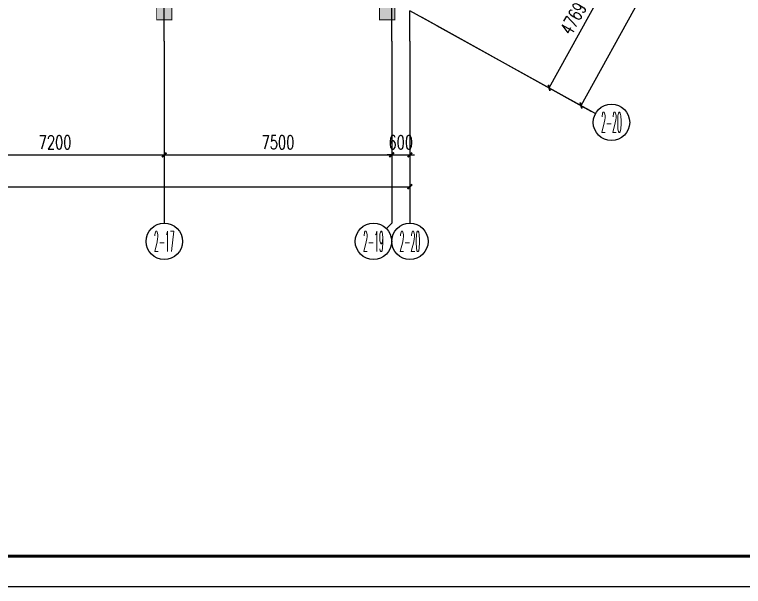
# Model space of a CAD drawing. Extents: x -6243262 to 3079315, y -2914302 to 172723.
# Drawn here: x -2622066 to -2598032, y -742442 to -723600 of the extents above; entities that cross this region are included whole.
import ezdxf
from ezdxf.enums import TextEntityAlignment as Align

# ---------------------------------------------------------------- set-up
doc = ezdxf.new("R2010")
doc.units = 0
doc.header["$LTSCALE"] = 1000
doc.linetypes.add('DOTE', pattern=[2.4200000000000004, 2, -0.2, 0.02, -0.2])
for name, color, linetype in [('0-柱网', 2, 'Continuous'), ('AXIS', 3, 'Continuous'), ('AXIS_TEXT', 7, 'Continuous'), ('DOTE', 24, 'Continuous'), ('PUB_DIM', 3, 'Continuous'), ('PUB_TITLE', 4, 'Continuous')]:
    doc.layers.add(name, color=color, linetype=linetype)
doc.styles.add('_TCH_AXIS', font='COMPLEX', dxfattribs={"bigfont": 'GBCBIG'})
doc.styles.add('_TCH_DIM_T3', font='SIMPLEX', dxfattribs={"width": 0.7058823529411765, "bigfont": 'GBCBIG'})
doc.styles.add('COMPLEX', font='COMPLEX')
doc.dimstyles.new('_TCH_ARCH&&150', dxfattribs={"dimtxt": 446.25, "dimasz": 150, "dimexe": 375, "dimexo": 450, "dimgap": 189.375, "dimtad": 1, "dimdec": 0, "dimzin": 0, "dimdsep": 46, "dimtxsty": '_TCH_DIM_T3', "dimblk": 'ARCHTICK', "dimcen": 0.09, "dimclrt": 7, "dimazin": 2, "dimtfac": 1, "dimtdec": 0, "dimtix": 1, "dimtmove": 2, "dimatfit": 3, "dimfxl": 0, "dimtolj": 1, "dimtzin": 0, "dimarcsym": 0})

# ---------------------------------------------------------------- blocks, each defined once
blk = doc.blocks.new('宿舍楼柱网1')
at = {"layer": '0-柱网'}
h = blk.add_hatch(color=0, dxfattribs=at)
h.dxf.hatch_style = 1
h.paths.add_polyline_path([(646707.8966830297, 137826.3068843717), (647207.8966830297, 137826.3068843717), (647207.8966830297, 137226.3068843717), (646707.8966830297, 137226.3068843717)])
h = blk.add_hatch(color=0, dxfattribs=at)
h.dxf.hatch_style = 1
h.paths.add_polyline_path([(654057.896683028, 137826.3068843718), (654557.896683028, 137826.3068843718), (654557.896683028, 137226.3068843718), (654057.896683028, 137226.3068843718)])
at = {"layer": '0-柱网', "color": 0, "const_width": 30}
for points in [[(646707.8966830297, 137826.3068843717), (647207.8966830297, 137826.3068843717), (647207.8966830297, 137226.3068843717), (646707.8966830297, 137226.3068843717)], [(654057.896683028, 137826.3068843718), (654557.896683028, 137826.3068843718), (654557.896683028, 137226.3068843718), (654057.896683028, 137226.3068843718)]]:
    blk.add_lwpolyline(points, close=True, dxfattribs=at)
blk = doc.blocks.new('_ArchTick')
at = {"color": 0, "linetype": 'ByBlock', "const_width": 0.4}
blk.add_lwpolyline([(-0.5, -0.5), (0.5, 0.5)], dxfattribs=at)
blk = doc.blocks.new('*D1193')
at = {"layer": 'Defpoints', "color": 0, "transparency": 16777216}
for p in [(-2604412.157581098, -715127.299583048), (-2598768.725167579, -718250.4663403638), (-2609030.555395543, -723472.552318436)]:
    blk.add_point(p, dxfattribs=at)
at = {"layer": 'PUB_DIM', "color": 0, "lineweight": -2, "transparency": 16777216}
for p, q in [((-2604018.429738294, -715345.1949382096), (-2598440.61863191, -718432.0458029985)), ((-2603387.122982024, -726595.7190757518), (-2598768.725167579, -718250.4663403638)), ((-2608636.827552739, -723690.4476735976), (-2603059.016446354, -726777.2985383865))]:
    blk.add_line(p, q, dxfattribs=at)
at = {"layer": 'PUB_DIM', "color": 0, "lineweight": -2, "transparency": 16777216, "xscale": 150, "yscale": 150, "zscale": 150}
for p, rotation in [((-2598768.725167579, -718250.4663403638), 61.03914883811179), ((-2603387.122982024, -726595.7190757518), 241.0391488381118)]:
    blk.add_blockref('_ArchTick', p, dxfattribs=dict(at, rotation=rotation))
at = {"layer": 'PUB_DIM', "color": 7, "transparency": 16777216, "insert": (-2601438.841264038, -722223.3552991595), "char_height": 446.25, "attachment_point": 5, "rotation": 61.03914883811179, "style": '_TCH_DIM_T3'}
blk.add_mtext('\\A1;9538', dxfattribs=at)
blk = doc.blocks.new('*D1194')
at = {"layer": 'Defpoints', "color": 0, "transparency": 16777216}
for p in [(-2606721.356907531, -719299.9267082169), (-2602127.86540815, -721842.0391850922), (-2609030.555395543, -723472.5523184361)]:
    blk.add_point(p, dxfattribs=at)
at = {"layer": 'PUB_DIM', "color": 0, "lineweight": -2, "transparency": 16777216}
for p, q in [((-2606327.629064726, -719517.8220633778), (-2601799.75887248, -722023.6186477263)), ((-2604437.063896163, -726014.6647953113), (-2602127.86540815, -721842.0391850922)), ((-2608636.827552739, -723690.447673597), (-2604108.957360493, -726196.2442579453))]:
    blk.add_line(p, q, dxfattribs=at)
at = {"layer": 'PUB_DIM', "color": 0, "lineweight": -2, "transparency": 16777216, "xscale": 150, "yscale": 150, "zscale": 150}
for p, rotation in [((-2602127.86540815, -721842.0391850922), 61.03914883822821), ((-2604437.063896163, -726014.6647953113), 241.0391488382282)]:
    blk.add_blockref('_ArchTick', p, dxfattribs=dict(at, rotation=rotation))
at = {"layer": 'PUB_DIM', "color": 7, "transparency": 16777216, "insert": (-2603643.381841394, -723728.6145813041), "char_height": 446.25, "attachment_point": 5, "rotation": 61.039148838228215, "style": '_TCH_DIM_T3'}
blk.add_mtext('\\A1;4769', dxfattribs=at)
blk = doc.blocks.new('*D1209')
at = {"layer": 'AXIS', "color": 0, "lineweight": -2, "transparency": 16777216}
for p, q in [((-2624330.555395543, -724922.552318427), (-2624330.555395543, -728597.552318427)), ((-2617130.555395543, -724922.552318427), (-2617130.555395543, -728597.552318427)), ((-2624330.555395543, -728222.552318427), (-2617130.555395543, -728222.552318427))]:
    blk.add_line(p, q, dxfattribs=at)
at = {"layer": 'Defpoints', "color": 0, "transparency": 16777216}
for p in [(-2624330.555395543, -724472.552318427), (-2617130.555395543, -724472.552318427), (-2617130.555395543, -728222.552318427)]:
    blk.add_point(p, dxfattribs=at)
at = {"layer": 'AXIS', "color": 0, "lineweight": -2, "transparency": 16777216, "xscale": 150, "yscale": 150, "zscale": 150, "rotation": 180}
blk.add_blockref('_ArchTick', (-2624330.555395543, -728222.552318427), dxfattribs=at)
at = {"layer": 'AXIS', "color": 0, "lineweight": -2, "transparency": 16777216, "xscale": 150, "yscale": 150, "zscale": 150}
blk.add_blockref('_ArchTick', (-2617130.555395543, -728222.552318427), dxfattribs=at)
at = {"layer": 'AXIS', "color": 7, "transparency": 16777216, "insert": (-2620730.555395543, -727810.052318427), "char_height": 446.25, "attachment_point": 5, "style": '_TCH_DIM_T3'}
blk.add_mtext('\\A1;7200', dxfattribs=at)
blk = doc.blocks.new('*D1210')
at = {"layer": 'AXIS', "color": 0, "lineweight": -2, "transparency": 16777216}
for p, q in [((-2617130.555395543, -724922.552318427), (-2617130.555395543, -728597.552318427)), ((-2609630.555395545, -724922.552318427), (-2609630.555395545, -728597.552318427)), ((-2617130.555395543, -728222.552318427), (-2609630.555395545, -728222.552318427))]:
    blk.add_line(p, q, dxfattribs=at)
at = {"layer": 'Defpoints', "color": 0, "transparency": 16777216}
for p in [(-2617130.555395543, -724472.552318427), (-2609630.555395545, -724472.552318427), (-2609630.555395545, -728222.552318427)]:
    blk.add_point(p, dxfattribs=at)
at = {"layer": 'AXIS', "color": 0, "lineweight": -2, "transparency": 16777216, "xscale": 150, "yscale": 150, "zscale": 150, "rotation": 180}
blk.add_blockref('_ArchTick', (-2617130.555395543, -728222.552318427), dxfattribs=at)
at = {"layer": 'AXIS', "color": 0, "lineweight": -2, "transparency": 16777216, "xscale": 150, "yscale": 150, "zscale": 150}
blk.add_blockref('_ArchTick', (-2609630.555395545, -728222.552318427), dxfattribs=at)
at = {"layer": 'AXIS', "color": 7, "transparency": 16777216, "insert": (-2613380.555395544, -727810.052318427), "char_height": 446.25, "attachment_point": 5, "style": '_TCH_DIM_T3'}
blk.add_mtext('\\A1;7500', dxfattribs=at)
blk = doc.blocks.new('*D1211')
at = {"layer": 'AXIS', "color": 0, "lineweight": -2, "transparency": 16777216}
for p, q in [((-2609630.555395545, -724922.552318427), (-2609630.555395545, -728597.552318427)), ((-2609030.555395543, -724922.552318427), (-2609030.555395543, -728597.552318427)), ((-2609630.555395545, -728222.552318427), (-2609780.555395545, -728222.552318427)), ((-2609630.555395545, -728222.552318427), (-2609030.555395543, -728222.552318427)), ((-2609030.555395543, -728222.552318427), (-2608880.555395543, -728222.552318427))]:
    blk.add_line(p, q, dxfattribs=at)
at = {"layer": 'Defpoints', "color": 0, "transparency": 16777216}
for p in [(-2609630.555395545, -724472.552318427), (-2609030.555395543, -724472.552318427), (-2609030.555395543, -728222.552318427)]:
    blk.add_point(p, dxfattribs=at)
at = {"layer": 'AXIS', "color": 0, "lineweight": -2, "transparency": 16777216, "xscale": 150, "yscale": 150, "zscale": 150}
blk.add_blockref('_ArchTick', (-2609630.555395545, -728222.552318427), dxfattribs=at)
at = {"layer": 'AXIS', "color": 0, "lineweight": -2, "transparency": 16777216, "xscale": 150, "yscale": 150, "zscale": 150, "rotation": 180}
blk.add_blockref('_ArchTick', (-2609030.555395543, -728222.552318427), dxfattribs=at)
at = {"layer": 'AXIS', "color": 7, "transparency": 16777216, "insert": (-2609330.555395544, -727810.052318427), "char_height": 446.25, "attachment_point": 5, "style": '_TCH_DIM_T3'}
blk.add_mtext('\\A1;600', dxfattribs=at)
blk = doc.blocks.new('*D1212')
at = {"layer": 'AXIS', "color": 0, "lineweight": -2, "transparency": 16777216}
for p, q in [((-2683030.555395543, -725222.552318427), (-2683030.555395543, -729647.552318427)), ((-2609030.555395543, -725222.552318427), (-2609030.555395543, -729647.552318427)), ((-2683030.555395543, -729272.552318427), (-2609030.555395543, -729272.552318427))]:
    blk.add_line(p, q, dxfattribs=at)
at = {"layer": 'Defpoints', "color": 0, "transparency": 16777216}
for p in [(-2683030.555395543, -724772.552318427), (-2609030.555395543, -724772.552318427), (-2609030.555395543, -729272.552318427)]:
    blk.add_point(p, dxfattribs=at)
at = {"layer": 'AXIS', "color": 0, "lineweight": -2, "transparency": 16777216, "xscale": 150, "yscale": 150, "zscale": 150, "rotation": 180}
blk.add_blockref('_ArchTick', (-2683030.555395543, -729272.552318427), dxfattribs=at)
at = {"layer": 'AXIS', "color": 0, "lineweight": -2, "transparency": 16777216, "xscale": 150, "yscale": 150, "zscale": 150}
blk.add_blockref('_ArchTick', (-2609030.555395543, -729272.552318427), dxfattribs=at)
at = {"layer": 'AXIS', "color": 7, "transparency": 16777216, "insert": (-2646030.555395543, -728860.052318427), "char_height": 446.25, "attachment_point": 5, "style": '_TCH_DIM_T3'}
blk.add_mtext('\\A1;74000', dxfattribs=at)
blk = doc.blocks.new('_AXISO')
at = {"color": 0}
blk.add_circle((0, 0), 0.5, dxfattribs=at)
at = {"layer": 'AXIS_TEXT', "color": 0, "style": 'COMPLEX', "width": 1.041666666666667}
blk.add_attdef('A', text='', height=0.56, dxfattribs=at).set_placement((-0.25, -0.28), (0.25, -0.28), align=Align.FIT)

msp = doc.modelspace()

# ---------------------------------------------------------------- linework, layer by layer
at = {"layer": 'AXIS'}
for p, q in [((-2608151.858383393, -723958.8374543268), (-2602907.773188216, -726860.9990031692)), ((-2617130.555395555, -724472.5495580008), (-2617130.555395555, -730472.5495580008)), ((-2609630.555395543, -724472.5495580008), (-2609630.555395543, -730472.5495580008)), ((-2609030.555395543, -724472.5495580008), (-2609030.555395543, -730472.5495580008)), ((-2609806.291326831, -730648.2854892889), (-2609630.555395543, -730472.5495580008))]:
    msp.add_line(p, q, dxfattribs=at)
at = {"layer": 'DOTE', "linetype": 'DOTE'}
for p, q in [((-2617130.555395555, -724472.5495580008), (-2617130.555395555, -715972.5523184347)), ((-2609630.555395543, -724472.5495580015), (-2609630.555395543, -718670.874496798)), ((-2609030.555395543, -724472.5495580015), (-2609030.555395543, -723472.5523184359))]:
    msp.add_line(p, q, dxfattribs=at)
msp.add_lwpolyline([(-2608151.858383393, -723958.8374543268), (-2609030.555395543, -723472.552318436)], dxfattribs=at)
at = {"layer": 'PUB_TITLE'}
msp.add_lwpolyline([(-2700073.095860959, -742441.8777042974), (-2581173.095860959, -742441.8777042974), (-2581173.095860959, -658341.8777042974), (-2700073.095860959, -658341.8777042974)], close=True, dxfattribs=at)
at = {"layer": 'PUB_TITLE', "const_width": 100}
msp.add_lwpolyline([(-2697573.095860959, -741441.8777042974), (-2582173.095860959, -741441.8777042974), (-2582173.095860959, -659341.8777042974), (-2697573.095860959, -659341.8777042974)], close=True, dxfattribs=at)

# ---------------------------------------------------------------- block references
at = {"layer": '0-柱网', "color": 8}
msp.add_blockref('宿舍楼柱网1', (-3264088.451193224, -860998.8622503111), dxfattribs=at)
at = {"layer": 'AXIS'}
ref = msp.add_blockref('_AXISO', (-2602382.802731143, -727151.5261433834), dxfattribs=dict(at, xscale=1200, yscale=1200, zscale=1200))
ref.add_attrib('A', '2-20', dxfattribs={"layer": 'AXIS_TEXT', "height": 678.8225099390856, "style": '_TCH_AXIS', "width": 0.2624999999999094}).set_placement((-2602722.213986113, -727490.9373983529), (-2602043.391476174, -727490.9373983529), align=Align.FIT)
ref = msp.add_blockref('_AXISO', (-2617130.555395555, -731072.5495580008), dxfattribs=dict(at, xscale=1200, yscale=1200, zscale=1200))
ref.add_attrib('A', '2-17', dxfattribs={"layer": 'AXIS_TEXT', "height": 678.8225099390856, "style": '_TCH_AXIS', "width": 0.2800000000000952}).set_placement((-2617469.966650525, -731411.9608129703), (-2616791.144140585, -731411.9608129703), align=Align.FIT)
ref = msp.add_blockref('_AXISO', (-2610230.555395543, -731072.5495580008), dxfattribs=dict(at, xscale=1200, yscale=1200, zscale=1200))
ref.add_attrib('A', '2-19', dxfattribs={"layer": 'AXIS_TEXT', "height": 678.8225099390856, "style": '_TCH_AXIS', "width": 0.2800000000000952}).set_placement((-2610569.966650513, -731411.9608129703), (-2609891.144140573, -731411.9608129703), align=Align.FIT)
ref = msp.add_blockref('_AXISO', (-2609030.555395543, -731072.5495580008), dxfattribs=dict(at, xscale=1200, yscale=1200, zscale=1200))
ref.add_attrib('A', '2-20', dxfattribs={"layer": 'AXIS_TEXT', "height": 678.8225099390856, "style": '_TCH_AXIS', "width": 0.2625000000000894}).set_placement((-2609369.966650513, -731411.9608129703), (-2608691.144140573, -731411.9608129703), align=Align.FIT)

# ---------------------------------------------------------------- dimensions: what is measured, and where the dimension line sits
for p1, p2, distance, picture, middle in [((-2624330.555395543, -724472.552318427), (-2617130.555395543, -724472.552318427), -3750, '*D1209', (-2620730.555395543, -727810.052318427)), ((-2617130.555395543, -724472.552318427), (-2609630.555395545, -724472.552318427), -3750, '*D1210', (-2613380.555395544, -727810.052318427)), ((-2609630.555395545, -724472.552318427), (-2609030.555395543, -724472.552318427), -3750, '*D1211', (-2609330.555395544, -727810.052318427)), ((-2683030.555395543, -724772.552318427), (-2609030.555395543, -724772.552318427), -4500, '*D1212', (-2646030.555395543, -728860.052318427))]:
    dim = msp.add_aligned_dim(p1=p1, p2=p2, distance=distance, dimstyle='_TCH_ARCH&&150', dxfattribs=at)
    dim.commit()
    dim.dimension.update_dxf_attribs({"geometry": picture, "text_midpoint": middle})
at = {"layer": 'PUB_DIM'}
for p2, distance, picture, middle in [((-2604412.157581098, -715127.2995830481), -6449.999999996732, '*D1193', (-2601438.841264038, -722223.3552991595)), ((-2606721.356907531, -719299.9267082169), -5249.999999997323, '*D1194', (-2603643.381841394, -723728.6145813041))]:
    dim = msp.add_aligned_dim(p1=(-2609030.555395543, -723472.5523184359), p2=p2, distance=distance, dimstyle='_TCH_ARCH&&150', dxfattribs=at)
    dim.commit()
    dim.dimension.update_dxf_attribs({"geometry": picture, "text_midpoint": middle})

doc.saveas('drawing.dxf')
